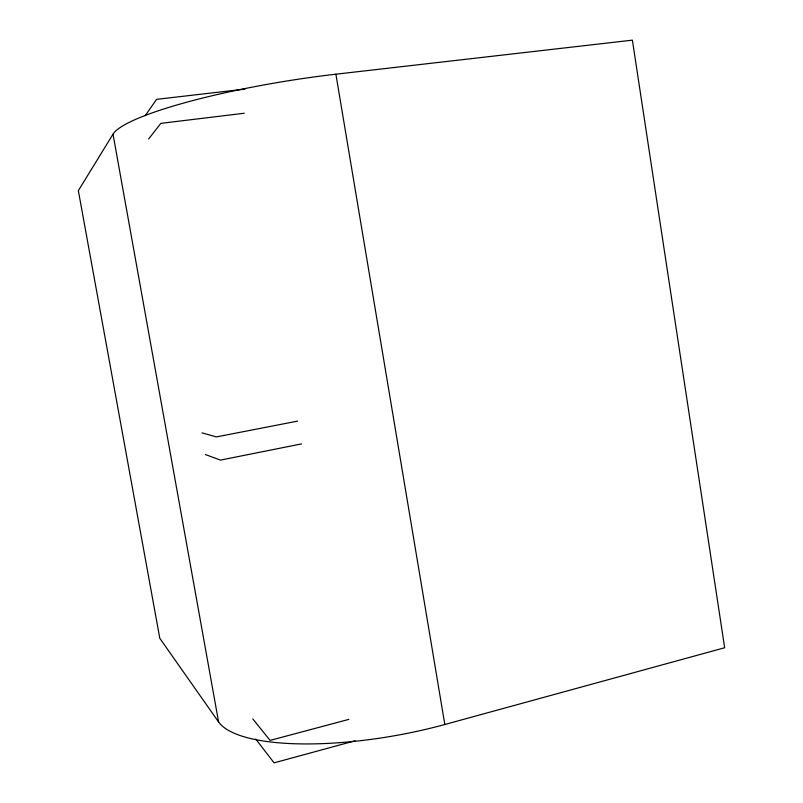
<?xml version="1.0" encoding="UTF-8"?>
<svg xmlns="http://www.w3.org/2000/svg" width="803" height="803" viewBox="0 0 803 803"><rect width="100%" height="100%" fill="white"/><g stroke="black" fill="none" stroke-linecap="round" stroke-linejoin="round"><path stroke-width="1.2" d="M113.022 134.181L78.343 190.652L159.797 638.295L218.607 721.987A171.742 50.91 -9.9 0 0 444.822 724.507L724.657 647.75L632.393 40.15L335.895 74.207A177.051 27.683 -9.4 0 0 113.022 134.181L218.607 721.987M145.202 115.712L156.615 99.341L244.905 89.113M148.635 138.989L160.861 123.361L244.232 113.243M355.056 740.798L274.074 762.85L255.725 739.031M348.823 719.388L270.099 740.396L252.804 718.936M301.526 443.898L220.484 460.099L205.357 454.528M297.592 421.123L216.378 436.912L202.005 432.887M335.895 74.207L444.822 724.507"/></g></svg>
